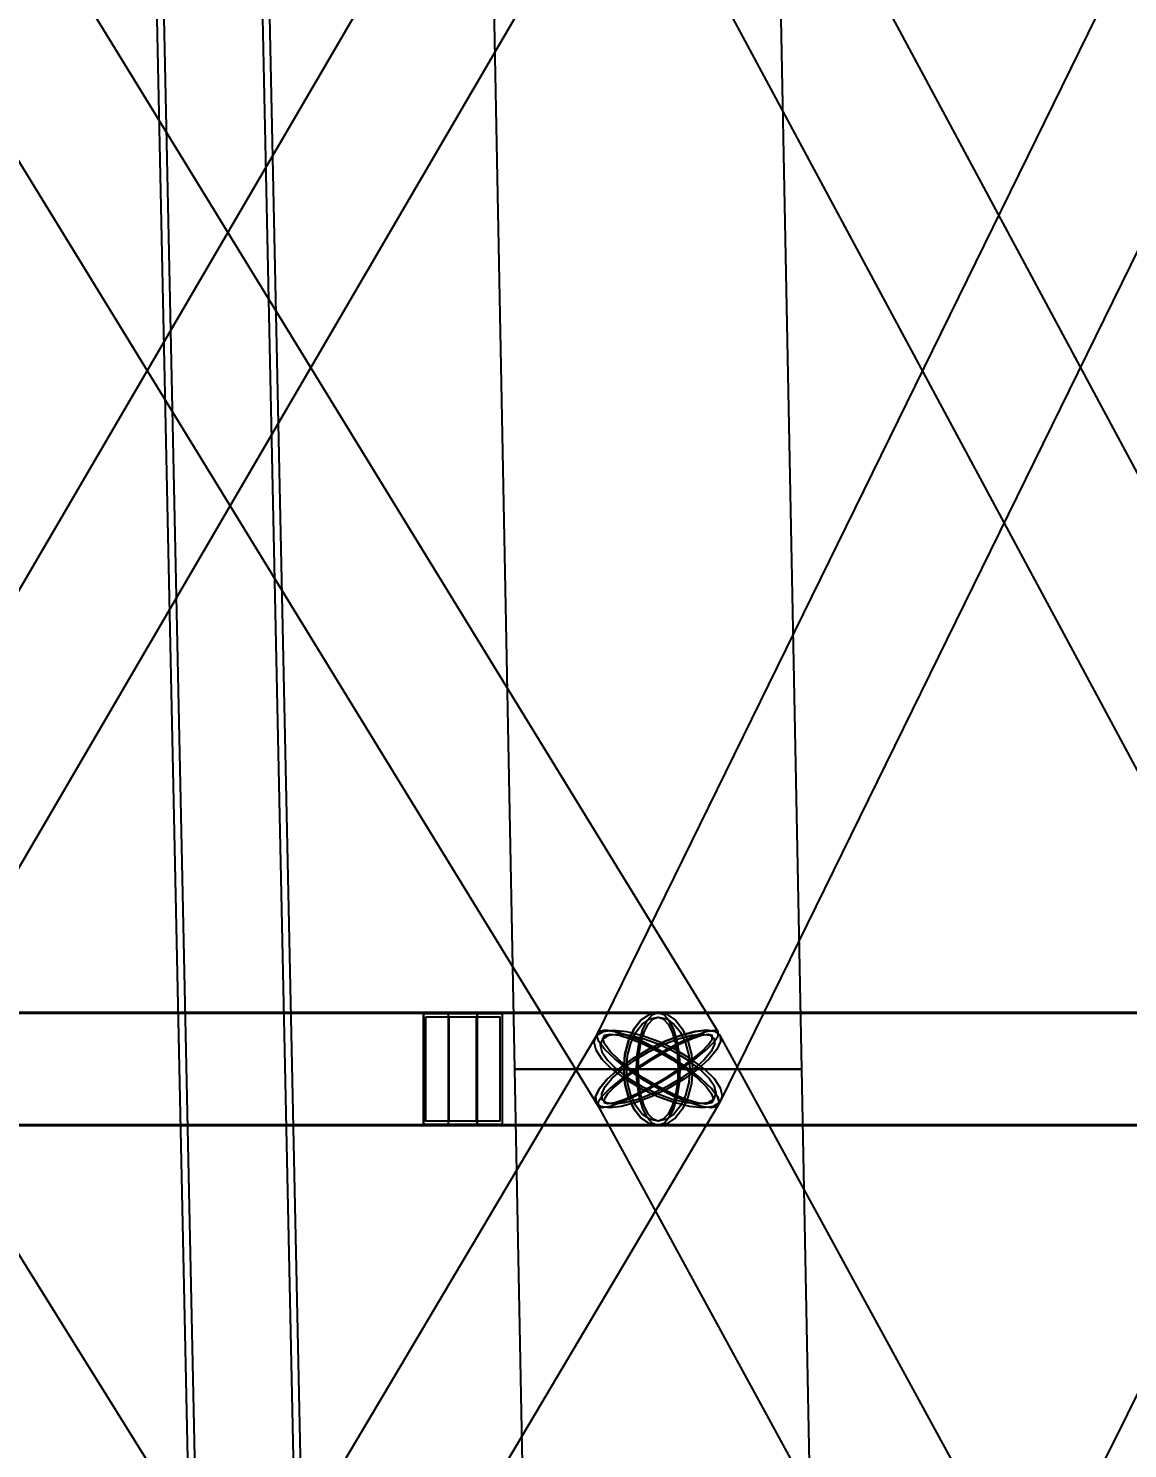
# Model space of a CAD drawing. Header units: millimetres. Extents: x -123812 to 252100, y -3000 to 639000.
# Drawn here: x 3984 to 7939, y 403634 to 408745 of the extents above; entities that cross this region are included whole.
import ezdxf

# ---------------------------------------------------------------- set-up
doc = ezdxf.new("R2010")
doc.units = ezdxf.units.MM
doc.layers.add('D-STR-DIM', color=7, linetype='Continuous', lineweight=13)
doc.layers.add('D-STR-STRC', color=7, linetype='Continuous', lineweight=25)
doc.styles.add('OpenSansCondensed-Light', font='OpenSansCondensed-Light.ttf')
doc.styles.add('TOWER_UNICODE', font='Arial Unicode.ttf')
doc.dimstyles.new('EZDXF', dxfattribs={"dimtxt": 0.25, "dimasz": 0.175, "dimexe": 0.375, "dimexo": 0.125, "dimgap": 0.1, "dimtad": 1, "dimlfac": 100, "dimzin": 12, "dimdsep": 46, "dimtxsty": 'OpenSansCondensed-Light', "dimblk": 'ARCHTICK', "dimcen": 2.5, "dimazin": 3, "dimtfac": 0.5, "dimtmove": 2, "dimatfit": 3})

# ---------------------------------------------------------------- blocks, each defined once
blk = doc.blocks.new('_ARCHTICK')
at = {"color": 0, "linetype": 'BYBLOCK', "const_width": 0.15}
blk.add_lwpolyline([(-0.5, -0.5), (0.5, 0.5)], dxfattribs=at)

msp = doc.modelspace()

# ---------------------------------------------------------------- linework, layer by layer
at = {"layer": 'D-STR-STRC'}
for points in [[(4101.4, 424995.9), (4633.8, 399995.9), (4640.7, 399985.1), (4661, 399975.4), (4693.3, 399967.4), (4735.4, 399961.6), (4784.4, 399958.4), (4837, 399958), (4889.5, 399960.5), (4938.5, 399965.7), (4980.6, 399973.2), (5012.9, 399982.6), (5033.2, 399993.1), (5040.1, 400004.1), (4507.7, 425004.1)], [(2968.9, 409866.5), (6034, 404866.5), (6048.6, 404861.8), (6077, 404866.5), (6117.2, 404880.3), (6166.4, 404902.3), (6221.3, 404930.9), (6278.1, 404964.2), (6333.1, 405000), (6382.4, 405035.8), (6422.6, 405069.1), (6451.1, 405097.7), (6465.9, 405119.7), (6466, 405133.5), (3400.9, 410133.5)], [(3449.1, 404866.5), (6366.6, 409866.5), (6374.3, 409880.3), (6366.8, 409902.3), (6344.7, 409930.9), (6309.6, 409964.2), (6263.8, 410000), (6210.4, 410035.8), (6153, 410069.1), (6095.7, 410097.7), (6042.3, 410119.7), (5996.4, 410133.5), (5961.1, 410138.2), (5938.9, 410133.5), (3021.4, 405133.5)], [(5928.8, 409880.3), (8614.8, 404880.3), (8631.5, 404866.5), (8662.4, 404861.8), (8705.2, 404866.5), (8757.2, 404880.3), (8814.7, 404902.3), (8873.9, 404930.9), (8930.7, 404964.2), (8981.2, 405000), (9022, 405035.8), (9050.4, 405069.1), (9064.3, 405097.7), (9062.8, 405119.7), (6376.8, 410119.7)], [(8478.7, 410119.7), (6027.4, 405119.7), (6018.5, 405097.7), (6025.4, 405069.1), (6047.7, 405035.8), (6083.7, 405000), (6131, 404964.2), (6186.5, 404930.9), (6246.3, 404902.3), (6306.3, 404880.3), (6362.5, 404866.5), (6411, 404861.8), (6448.6, 404866.5), (6472.6, 404880.3), (8924, 409880.3)], [(3235.2, 404796.8), (6250, 404796.8), (6270.1, 404803.7), (6288.9, 404824), (6305, 404856.3), (6317.3, 404898.4), (6325.1, 404947.4), (6327.8, 405000), (6325.1, 405052.6), (6317.3, 405101.6), (6305, 405143.7), (6288.9, 405176), (6270.1, 405196.3), (6250, 405203.2), (3235.2, 405203.2)], [(3235.2, 404796.8), (6250, 404796.8), (6270.1, 404803.7), (6288.9, 404824), (6305, 404856.3), (6317.3, 404898.4), (6325.1, 404947.4), (6327.8, 405000), (6325.1, 405052.6), (6317.3, 405101.6), (6305, 405143.7), (6288.9, 405176), (6270.1, 405196.3), (6250, 405203.2), (3235.2, 405203.2)], [(8838.8, 405203.2), (6250, 405203.2), (6218, 405196.3), (6188.1, 405176), (6162.5, 405143.7), (6142.9, 405101.6), (6130.5, 405052.6), (6126.3, 405000), (6130.5, 404947.4), (6142.9, 404898.4), (6162.5, 404856.3), (6188.1, 404824), (6218, 404803.7), (6250, 404796.8), (8838.8, 404796.8)], [(8838.8, 405203.2), (6250, 405203.2), (6218, 405196.3), (6188.1, 405176), (6162.5, 405143.7), (6142.9, 405101.6), (6130.5, 405052.6), (6126.3, 405000), (6130.5, 404947.4), (6142.9, 404898.4), (6162.5, 404856.3), (6188.1, 404824), (6218, 404803.7), (6250, 404796.8), (8838.8, 404796.8)], [(3020.1, 404865), (6132.1, 399865), (6146.8, 399860.3), (6175.2, 399865), (6215.3, 399879), (6264.4, 399901.2), (6319.2, 399930.1), (6375.8, 399963.8), (6430.5, 400000), (6479.5, 400036.2), (6519.6, 400069.9), (6547.8, 400098.8), (6562.4, 400121), (6562.3, 400135), (3450.3, 405135)], [(3498.6, 399865), (6463, 404865), (6470.7, 404879), (6463.3, 404901.2), (6441.4, 404930.1), (6406.4, 404963.8), (6360.8, 405000), (6307.6, 405036.2), (6250.5, 405069.9), (6193.4, 405098.8), (6140.1, 405121), (6094.3, 405135), (6059.1, 405139.7), (6037, 405135), (3072.5, 400135)], [(9199.6, 400121), (6473.3, 405121), (6456.5, 405135), (6425.5, 405139.7), (6382.7, 405135), (6330.7, 405121), (6273.3, 405098.8), (6214.3, 405069.9), (6157.7, 405036.2), (6107.4, 405000), (6066.9, 404963.8), (6038.8, 404930.1), (6025.1, 404901.2), (6026.7, 404879), (8753, 399879)], [(6569.2, 399879), (9060.8, 404879), (9069.8, 404901.2), (9062.9, 404930.1), (9040.8, 404963.8), (9005, 405000), (8957.8, 405036.2), (8902.5, 405069.9), (8842.9, 405098.8), (8783, 405121), (8726.9, 405135), (8678.4, 405139.7), (8640.9, 405135), (8616.8, 405121), (6125.2, 400121)]]:
    msp.add_lwpolyline(points, dxfattribs=at)
for points in [[(4126.8, 425000), (4659.2, 400000), (5014.8, 400000), (4482.4, 425000)], [(4126.8, 425000), (4659.2, 400000), (5014.8, 400000), (4482.4, 425000)], [(5636.6, 410000), (5733.4, 405000), (6766.6, 405000), (6669, 410000)], [(5636.6, 410000), (5733.4, 405000), (6766.6, 405000), (6669, 410000)], [(-51.8, 404800), (5598.9, 404800), (5598.9, 405200), (-51.8, 405200)], [(-51.8, 404800), (5598.9, 404800), (5598.9, 405200), (-51.8, 405200)], [(5405.7, 404800), (9749.3, 404800), (9749.3, 405200), (5405.7, 405200)], [(5405.7, 405200), (5688.5, 405200), (5688.5, 404800), (5405.7, 404800)], [(5405.7, 404800), (9749.3, 404800), (9749.3, 405200), (5405.7, 405200)], [(5405.7, 405200), (5688.5, 405200), (5688.5, 404800), (5405.7, 404800)], [(5495.3, 405200), (5598.9, 405200), (5598.9, 404800), (5495.3, 404800)], [(5495.3, 405200), (5598.9, 405200), (5598.9, 404800), (5495.3, 404800)], [(6373.7, 405000), (6369.5, 404947.4), (6357.1, 404898.4), (6337.5, 404856.3), (6311.9, 404824), (6282, 404803.7), (6250, 404796.8), (6218, 404803.7), (6188.1, 404824), (6162.5, 404856.3), (6142.9, 404898.4), (6130.5, 404947.4), (6126.3, 405000), (6130.5, 405052.6), (6142.9, 405101.6), (6162.5, 405143.7), (6188.1, 405176), (6218, 405196.3), (6250, 405203.2), (6282, 405196.3), (6311.9, 405176), (6337.5, 405143.7), (6357.1, 405101.6), (6369.5, 405052.6)], [(6373.7, 405000), (6369.5, 404947.4), (6357.1, 404898.4), (6337.5, 404856.3), (6311.9, 404824), (6282, 404803.7), (6250, 404796.8), (6218, 404803.7), (6188.1, 404824), (6162.5, 404856.3), (6142.9, 404898.4), (6130.5, 404947.4), (6126.3, 405000), (6130.5, 405052.6), (6142.9, 405101.6), (6162.5, 405143.7), (6188.1, 405176), (6218, 405196.3), (6250, 405203.2), (6282, 405196.3), (6311.9, 405176), (6337.5, 405143.7), (6357.1, 405101.6), (6369.5, 405052.6)], [(6327.8, 405000), (6325.1, 404947.4), (6317.3, 404898.4), (6305, 404856.3), (6288.9, 404824), (6270.1, 404803.7), (6250, 404796.8), (6229.9, 404803.7), (6211.1, 404824), (6195, 404856.3), (6182.7, 404898.4), (6174.9, 404947.4), (6172.2, 405000), (6174.9, 405052.6), (6182.7, 405101.6), (6195, 405143.7), (6211.1, 405176), (6229.9, 405196.3), (6250, 405203.2), (6270.1, 405196.3), (6288.9, 405176), (6305, 405143.7), (6317.3, 405101.6), (6325.1, 405052.6)], [(6327.8, 405000), (6325.1, 404947.4), (6317.3, 404898.4), (6305, 404856.3), (6288.9, 404824), (6270.1, 404803.7), (6250, 404796.8), (6229.9, 404803.7), (6211.1, 404824), (6195, 404856.3), (6182.7, 404898.4), (6174.9, 404947.4), (6172.2, 405000), (6174.9, 405052.6), (6182.7, 405101.6), (6195, 405143.7), (6211.1, 405176), (6229.9, 405196.3), (6250, 405203.2), (6270.1, 405196.3), (6288.9, 405176), (6305, 405143.7), (6317.3, 405101.6), (6325.1, 405052.6)], [(5414.2, 405188), (5680, 405188), (5680, 404812), (5414.2, 404812)], [(5414.2, 405188), (5680, 405188), (5680, 404812), (5414.2, 404812)], [(5498.4, 405188), (5595.7, 405188), (5595.7, 404812), (5498.4, 404812)], [(5498.4, 405188), (5595.7, 405188), (5595.7, 404812), (5498.4, 404812)], [(6364, 405000), (6360.1, 404951.5), (6348.7, 404906.4), (6330.6, 404867.6), (6307, 404837.9), (6279.5, 404819.2), (6250, 404812.8), (6220.5, 404819.2), (6193, 404837.9), (6169.4, 404867.6), (6151.3, 404906.4), (6139.9, 404951.5), (6136, 405000), (6139.9, 405048.5), (6151.3, 405093.6), (6169.4, 405132.4), (6193, 405162.1), (6220.5, 405180.8), (6250, 405187.2), (6279.5, 405180.8), (6307, 405162.1), (6330.6, 405132.4), (6348.7, 405093.6), (6360.1, 405048.5)], [(6364, 405000), (6360.1, 404951.5), (6348.7, 404906.4), (6330.6, 404867.6), (6307, 404837.9), (6279.5, 404819.2), (6250, 404812.8), (6220.5, 404819.2), (6193, 404837.9), (6169.4, 404867.6), (6151.3, 404906.4), (6139.9, 404951.5), (6136, 405000), (6139.9, 405048.5), (6151.3, 405093.6), (6169.4, 405132.4), (6193, 405162.1), (6220.5, 405180.8), (6250, 405187.2), (6279.5, 405180.8), (6307, 405162.1), (6330.6, 405132.4), (6348.7, 405093.6), (6360.1, 405048.5)], [(6321.6, 405000), (6319.2, 404951.5), (6312, 404906.4), (6300.7, 404867.6), (6285.8, 404837.9), (6268.5, 404819.2), (6250, 404812.8), (6231.5, 404819.2), (6214.2, 404837.9), (6199.3, 404867.6), (6188, 404906.4), (6180.8, 404951.5), (6178.4, 405000), (6180.8, 405048.5), (6188, 405093.6), (6199.3, 405132.4), (6214.2, 405162.1), (6231.5, 405180.8), (6250, 405187.2), (6268.5, 405180.8), (6285.8, 405162.1), (6300.7, 405132.4), (6312, 405093.6), (6319.2, 405048.5)], [(6321.6, 405000), (6319.2, 404951.5), (6312, 404906.4), (6300.7, 404867.6), (6285.8, 404837.9), (6268.5, 404819.2), (6250, 404812.8), (6231.5, 404819.2), (6214.2, 404837.9), (6199.3, 404867.6), (6188, 404906.4), (6180.8, 404951.5), (6178.4, 405000), (6180.8, 405048.5), (6188, 405093.6), (6199.3, 405132.4), (6214.2, 405162.1), (6231.5, 405180.8), (6250, 405187.2), (6268.5, 405180.8), (6285.8, 405162.1), (6300.7, 405132.4), (6312, 405093.6), (6319.2, 405048.5)], [(6083.7, 405000), (6131, 404964.2), (6186.5, 404930.9), (6246.3, 404902.3), (6306.3, 404880.3), (6362.5, 404866.5), (6411, 404861.8), (6448.6, 404866.5), (6472.6, 404880.3), (6481.5, 404902.3), (6474.6, 404930.9), (6452.3, 404964.2), (6416.3, 405000), (6369, 405035.8), (6313.5, 405069.1), (6253.7, 405097.7), (6193.7, 405119.7), (6137.5, 405133.5), (6089, 405138.2), (6051.4, 405133.5), (6027.4, 405119.7), (6018.5, 405097.7), (6025.4, 405069.1), (6047.7, 405035.8)], [(6392.6, 405000), (6342.3, 404963.8), (6285.7, 404930.1), (6226.7, 404901.2), (6169.3, 404879), (6117.3, 404865), (6074.5, 404860.3), (6043.5, 404865), (6026.7, 404879), (6025.1, 404901.2), (6038.8, 404930.1), (6066.9, 404963.8), (6107.4, 405000), (6157.7, 405036.2), (6214.3, 405069.9), (6273.3, 405098.8), (6330.7, 405121), (6382.7, 405135), (6425.5, 405139.7), (6456.5, 405135), (6473.3, 405121), (6474.9, 405098.8), (6461.2, 405069.9), (6433.1, 405036.2)], [(6360.8, 405000), (6406.4, 404963.8), (6441.4, 404930.1), (6463.3, 404901.2), (6470.7, 404879), (6463, 404865), (6440.9, 404860.3), (6405.7, 404865), (6359.9, 404879), (6306.6, 404901.2), (6249.5, 404930.1), (6192.4, 404963.8), (6139.2, 405000), (6093.6, 405036.2), (6058.6, 405069.9), (6036.7, 405098.8), (6029.3, 405121), (6037, 405135), (6059.1, 405139.7), (6094.3, 405135), (6140.1, 405121), (6193.4, 405098.8), (6250.5, 405069.9), (6307.6, 405036.2)], [(6166.9, 405000), (6117.6, 404964.2), (6077.4, 404930.9), (6048.9, 404902.3), (6034.1, 404880.3), (6034, 404866.5), (6048.6, 404861.8), (6077, 404866.5), (6117.2, 404880.3), (6166.4, 404902.3), (6221.3, 404930.9), (6278.1, 404964.2), (6333.1, 405000), (6382.4, 405035.8), (6422.6, 405069.1), (6451.1, 405097.7), (6465.9, 405119.7), (6466, 405133.5), (6451.4, 405138.2), (6423, 405133.5), (6382.8, 405119.7), (6333.6, 405097.7), (6278.7, 405069.1), (6221.9, 405035.8)], [(6100, 405000), (6142.7, 404967.7), (6192.7, 404937.7), (6246.6, 404911.9), (6300.8, 404892.1), (6351.4, 404879.6), (6395.2, 404875.4), (6429.1, 404879.6), (6450.7, 404892.1), (6458.7, 404911.9), (6452.5, 404937.7), (6432.4, 404967.7), (6400, 405000), (6357.3, 405032.3), (6307.3, 405062.3), (6253.4, 405088.1), (6199.2, 405107.9), (6148.6, 405120.4), (6104.8, 405124.6), (6070.9, 405120.4), (6049.3, 405107.9), (6041.3, 405088.1), (6047.5, 405062.3), (6067.6, 405032.3)], [(6378.5, 405000), (6333.2, 404967.4), (6282.2, 404937), (6229, 404910.9), (6177.2, 404890.9), (6130.4, 404878.3), (6091.7, 404874), (6063.9, 404878.3), (6048.7, 404890.9), (6047.2, 404910.9), (6059.6, 404937), (6084.9, 404967.4), (6121.5, 405000), (6166.8, 405032.6), (6217.8, 405063), (6271, 405089.1), (6322.8, 405109.1), (6369.6, 405121.7), (6408.3, 405126), (6436.1, 405121.7), (6451.3, 405109.1), (6452.8, 405089.1), (6440.4, 405063), (6415.1, 405032.6)], [(6349.9, 405000), (6391, 404967.4), (6422.5, 404937), (6442.3, 404910.9), (6449, 404890.9), (6442.1, 404878.3), (6422.1, 404874), (6390.4, 404878.3), (6349.1, 404890.9), (6301.1, 404910.9), (6249.6, 404937), (6198.1, 404967.4), (6150.1, 405000), (6109, 405032.6), (6077.5, 405063), (6057.7, 405089.1), (6051, 405109.1), (6057.9, 405121.7), (6077.9, 405126), (6109.6, 405121.7), (6150.9, 405109.1), (6198.9, 405089.1), (6250.4, 405063), (6301.9, 405032.6)], [(6175.1, 405000), (6130.7, 404967.7), (6094.4, 404937.7), (6068.7, 404911.9), (6055.3, 404892.1), (6055.2, 404879.6), (6068.5, 404875.4), (6094, 404879.6), (6130.2, 404892.1), (6174.6, 404911.9), (6224.1, 404937.7), (6275.4, 404967.7), (6324.9, 405000), (6369.3, 405032.3), (6405.6, 405062.3), (6431.3, 405088.1), (6444.7, 405107.9), (6444.8, 405120.4), (6431.5, 405124.6), (6406, 405120.4), (6369.8, 405107.9), (6325.4, 405088.1), (6275.9, 405062.3), (6224.6, 405032.3)], [(5733.4, 405000), (5830.1, 400000), (6864.3, 400000), (6766.6, 405000)], [(6766.6, 405000), (6749, 405000), (6697.4, 405000), (6615.3, 405000), (6508.3, 405000), (6383.7, 405000), (6250, 405000), (6116.3, 405000), (5991.7, 405000), (5884.7, 405000), (5802.6, 405000), (5751, 405000), (5733.4, 405000), (5751, 405000), (5802.6, 405000), (5884.7, 405000), (5991.7, 405000), (6116.3, 405000), (6250, 405000), (6383.7, 405000), (6508.3, 405000), (6615.3, 405000), (6697.4, 405000), (6749, 405000)], [(5733.4, 405000), (5830.1, 400000), (6864.3, 400000), (6766.6, 405000)], [(6766.6, 405000), (6749, 405000), (6697.4, 405000), (6615.3, 405000), (6508.3, 405000), (6383.7, 405000), (6250, 405000), (6116.3, 405000), (5991.7, 405000), (5884.7, 405000), (5802.6, 405000), (5751, 405000), (5733.4, 405000), (5751, 405000), (5802.6, 405000), (5884.7, 405000), (5991.7, 405000), (6116.3, 405000), (6250, 405000), (6383.7, 405000), (6508.3, 405000), (6615.3, 405000), (6697.4, 405000), (6749, 405000)]]:
    msp.add_lwpolyline(points, close=True, dxfattribs=at)

# ---------------------------------------------------------------- dimensions: what is measured, and where the dimension line sits
at = {"layer": 'D-STR-DIM'}
msp.add_linear_dim(base=(187000, 0), p1=(0, 0), p2=(0, 450000), angle=90, dimstyle='EZDXF', override={"dimtxt": 8400, "dimasz": 3750, "dimexe": 2100, "dimexo": 1800, "dimgap": 2100, "dimtad": 1, "dimdec": 0, "dimlfac": 1, "dimlunit": 2, "dimtxsty": 'TOWER_UNICODE', "dimclrd": 7, "dimclre": 7, "dimclrt": 7}, dxfattribs=at).render()

doc.saveas('drawing.dxf')
